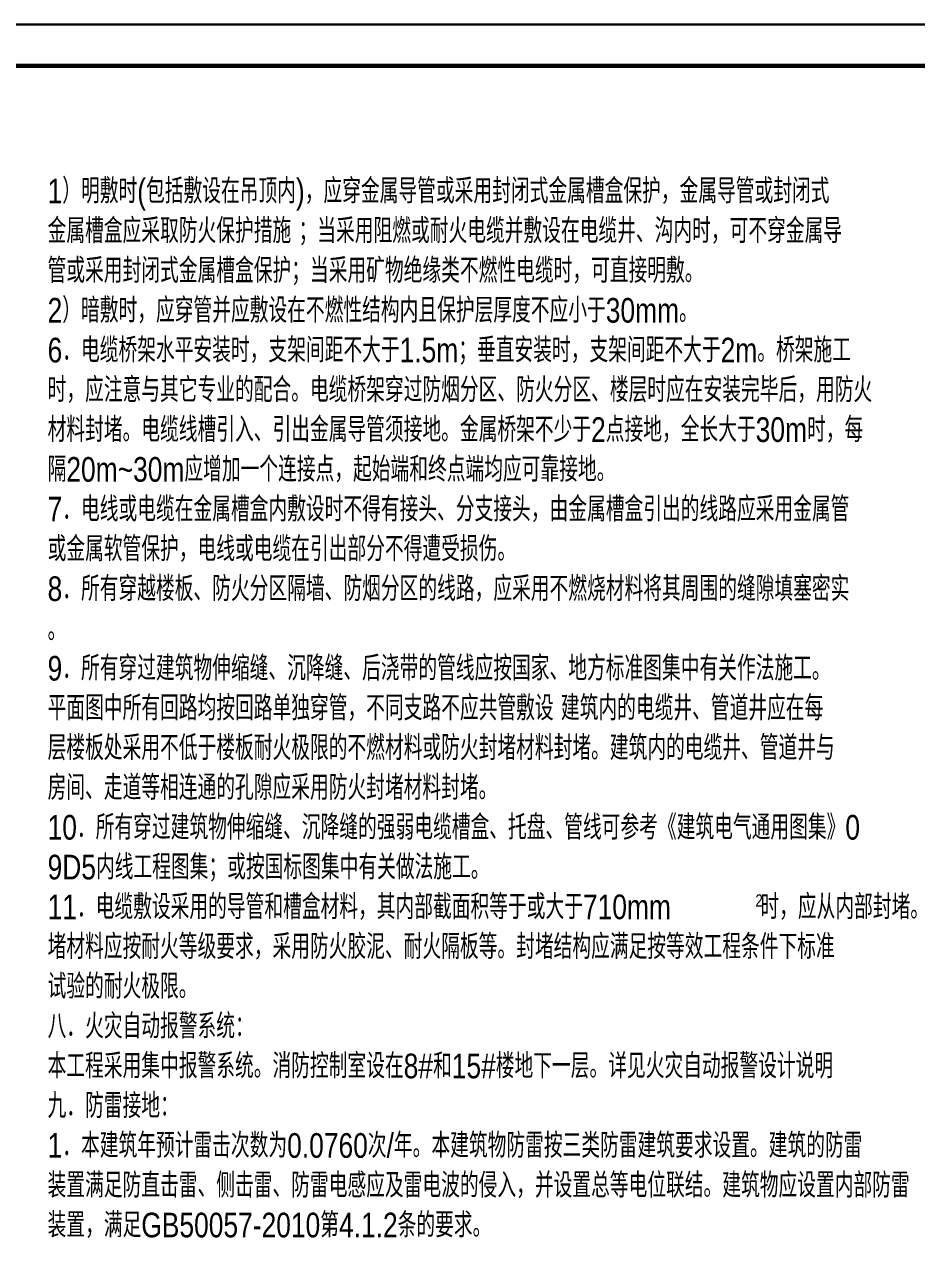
# Model space of a CAD drawing. Extents: x 337716 to 534539, y 642056 to 701458.
# Drawn here: x 417825 to 439366, y 672025 to 701456 of the extents above; entities that cross this region are included whole.
import ezdxf

# ---------------------------------------------------------------- set-up
doc = ezdxf.new("R2010")
doc.units = 0
doc.header["$LTSCALE"] = 1000
doc.header["$MEASUREMENT"] = 0
for name, color, linetype in [('DIM-箱柜', 3, 'CONTINUOUS'), ('TEL_TEXT', 3, 'CONTINUOUS'), ('TEL_TITLE', 7, 'CONTINUOUS')]:
    doc.layers.add(name, color=color, linetype=linetype)
doc.layers.add('内审要求修改2.10', color=6, linetype='CONTINUOUS', plot=False)
doc.styles.add('_HZTXT', font='ROS', dxfattribs={"width": 0.8, "bigfont": 'JD'})

# ---------------------------------------------------------------- blocks, each defined once
blk = doc.blocks.new('SADF AGF AERG AER GER')
at = {"layer": 'DIM-箱柜'}
blk.add_lwpolyline([(-462149.7959025296, -1228514.088561067), (-378049.7959025296, -1228514.088561067), (-378049.7959025296, -1287914.088561067), (-462149.7959025296, -1287914.088561067)], close=True, dxfattribs=at)
blk = doc.blocks.new('A$C6873132B')
at = {"layer": 'DIM-箱柜'}
blk.add_blockref('SADF AGF AERG AER GER', (378049.7959025296, 1287914.088561068), dxfattribs=at)

msp = doc.modelspace()

# ---------------------------------------------------------------- linework, layer by layer
at = {"layer": 'TEL_TITLE'}
msp.add_lwpolyline([(366338.9079674156, 642055.7389126688), (450438.9079674156, 642055.7389126688), (450438.9079674156, 701455.7389126688), (366338.9079674156, 701455.7389126688)], close=True, dxfattribs=at)
at = {"layer": 'TEL_TITLE', "const_width": 100}
msp.add_lwpolyline([(368838.9079674156, 643055.7389126688), (449438.9079674156, 643055.7389126688), (449438.9079674156, 700455.7389126688), (368838.9079674156, 700455.7389126688)], close=True, dxfattribs=at)

# ---------------------------------------------------------------- block references
at = {"layer": 'DIM-箱柜'}
msp.add_blockref('SADF AGF AERG AER GER', (828488.7038699453, 1929969.827473736), dxfattribs=at)
at = {"layer": '内审要求修改2.10'}
msp.add_blockref('A$C6873132B', (450438.9079674156, 642055.7389126688), dxfattribs=at)

# ---------------------------------------------------------------- texts
at = {"layer": 'TEL_TEXT', "color": 7, "style": '_HZTXT', "width": 0.8}
for s, height, p in [('1）明敷时(包括敷设在吊顶内)，应穿金属导管或采用封闭式金属槽盒保护，金属导管或封闭式', 595.3488372093024, (418385.7933180978, 697136.1248916688)), ('金属槽盒应采取防火保护措施 ；当采用阻燃或耐火电缆并敷设在电缆井、沟内时，可不穿金属导', 595.3488372093024, (418385.7933180978, 696176.1248916688)), ('管或采用封闭式金属槽盒保护；当采用矿物绝缘类不燃性电缆时，可直接明敷。', 595.3488372093024, (418385.7933180978, 695216.1248916688)), ('2）暗敷时，应穿管并应敷设在不燃性结构内且保护层厚度不应小于30mm。', 595.3488372093024, (418385.7933180978, 694256.1248916688)), ('6．电缆桥架水平安装时，支架间距不大于1.5m；垂直安装时，支架间距不大于2m。桥架施工', 595.3488372093024, (418385.7933180978, 693296.1248916688)), ('时，应注意与其它专业的配合。电缆桥架穿过防烟分区、防火分区、楼层时应在安装完毕后，用防火', 595.3488372093024, (418385.7933180978, 692336.1248916688)), ('材料封堵。电缆线槽引入、引出金属导管须接地。金属桥架不少于2点接地，全长大于30m时，每', 595.3488372093024, (418385.7933180978, 691376.1248916688)), ('隔20m~30m应增加一个连接点，起始端和终点端均应可靠接地。', 595.3488372093024, (418385.7933180978, 690416.1248916688)), ('7．电线或电缆在金属槽盒内敷设时不得有接头、分支接头，由金属槽盒引出的线路应采用金属管', 595.3488372093024, (418385.7933180978, 689456.1248916688)), ('或金属软管保护，电线或电缆在引出部分不得遭受损伤。', 595.3488372093024, (418385.7933180978, 688496.1248916688)), ('8．所有穿越楼板、防火分区隔墙、防烟分区的线路，应采用不燃烧材料将其周围的缝隙填塞密实', 595.3488372093024, (418385.7933180978, 687536.1248916688)), ('。', 595.3488372093024, (418385.7933180978, 686576.1248916688)), ('9．所有穿过建筑物伸缩缝、沉降缝、后浇带的管线应按国家、地方标准图集中有关作法施工。', 595.3488372093024, (418385.7933180978, 685616.1248916688)), ('平面图中所有回路均按回路单独穿管，不同支路不应共管敷设 建筑内的电缆井、管道井应在每', 595.3488372093024, (418385.7933180978, 684656.1248916688)), ('层楼板处采用不低于楼板耐火极限的不燃材料或防火封堵材料封堵。建筑内的电缆井、管道井与', 595.3488372093024, (418385.7933180978, 683696.1248916688)), ('房间、走道等相连通的孔隙应采用防火封堵材料封堵。', 595.3488372093024, (418385.7933180978, 682736.1248916688)), ('10．所有穿过建筑物伸缩缝、沉降缝的强弱电缆槽盒、托盘、管线可参考《建筑电气通用图集》0', 595.3488372093024, (418385.7933180978, 681776.1248916688)), ('9D5内线工程图集；或按国标图集中有关做法施工。', 595.3488372093024, (418385.7933180978, 680816.1248916688)), ('11．电缆敷设采用的导管和槽盒材料，其内部截面积等于或大于710mm', 595.3488372093024, (418385.7933180978, 679856.1248916688)), ('2', 300, (435473.8996303901, 680156.1248916688)), ('时，应从内部封堵。封', 595.3488372093024, (435593.8996303901, 679856.1248916688)), ('堵材料应按耐火等级要求，采用防火胶泥、耐火隔板等。封堵结构应满足按等效工程条件下标准', 595.3488372093024, (418385.7933180978, 678896.1248916688)), ('试验的耐火极限。', 595.3488372093024, (418385.7933180978, 677936.1248916688)), ('八．火灾自动报警系统：', 595.3488372093024, (418385.7933180978, 676976.1248916688)), ('本工程采用集中报警系统。消防控制室设在8#和15#楼地下一层。详见火灾自动报警设计说明', 595.3488372093024, (418385.7933180978, 676016.1248916688)), ('九．防雷接地：', 595.3488372093024, (418385.7933180978, 675056.1248916688)), ('1．本建筑年预计雷击次数为0.0760次/年。本建筑物防雷按三类防雷建筑要求设置。建筑的防雷', 595.3488372093024, (418385.7933180978, 674096.1248916688)), ('装置满足防直击雷、侧击雷、防雷电感应及雷电波的侵入，并设置总等电位联结。建筑物应设置内部防雷', 595.3488372093024, (418385.7933180978, 673136.1248916688)), ('装置，满足GB50057-2010第4.1.2条的要求。', 595.3488372093024, (418385.7933180978, 672176.1248916688))]:
    msp.add_text(s, height=height, dxfattribs=at).set_placement(p)

doc.saveas('drawing.dxf')
